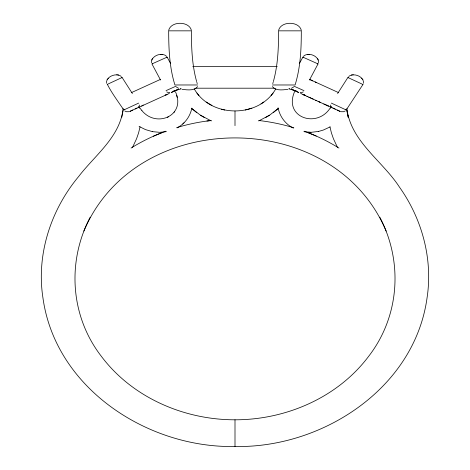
<?xml version="1.0" encoding="UTF-8"?>
<svg xmlns="http://www.w3.org/2000/svg" width="470" height="470" viewBox="0 0 470 470"><rect width="100%" height="100%" fill="white"/><g stroke="black" fill="none" stroke-linecap="round" stroke-linejoin="round"><path stroke-width="0.7" d="M346.901 108.529C350.673 141.347 382.592 160.999 399.43 187.072C422.037 218.867 433.011 259.023 427.065 297.816C414.575 388.402 322.279 448.251 235 446.5C147.721 448.251 55.425 388.402 42.934 297.816C36.208 254.517 50.872 209.779 78.707 176.444C94.887 155.276 120.255 136.829 123.099 108.529M168.701 30.28C171.092 20.956 188.969 20.962 191.372 30.28M278.628 30.28C281.031 20.962 298.908 20.956 301.299 30.28M139.49 105.033L139.055 106.461L138.016 107.565M121.818 117.171L123.081 110.573M318.554 62.716C319.077 55.83 308.014 51.606 303.356 56.388M191.842 108.077C190.203 116.49 184.681 124.021 177.014 127.905M140.048 126.829L138.597 132.875L136.553 138.785L132.387 147.668M273.358 81.598C277.958 65.107 278.575 47.858 278.604 30.838L301.305 30.838C301.323 49.015 300.53 67.498 295.084 84.976L272.383 84.976M363.516 83.296C364.191 76.504 353.663 72.409 348.716 76.446M272.764 83.625L273.158 82.273M166.644 56.388C161.986 51.606 150.923 55.83 151.446 62.716M330.627 108.153L331.097 106.907M294.825 91.104C282.605 117.694 317.996 129.368 330.892 106.872M90.222 217.163C66.717 261.872 70.371 316.363 101.45 356.454C132.364 397.596 184.134 419.869 235 419.804C285.866 419.869 337.636 397.596 368.551 356.454C399.629 316.363 403.284 261.872 379.778 217.163M83.86 231.07C136.265 106.86 333.753 106.866 386.146 231.081M197.647 86.598C194.122 91.045 187.125 89.923 182.107 89.323M151.845 59.625L151.663 60.013M309.46 80.023L318.026 63.914M299.537 63.203L302.874 57.129L303.338 57.334M275.79 88.789C259.416 118.299 210.584 118.299 194.21 88.789M121.284 76.446C116.337 72.409 105.809 76.504 106.484 83.296M141.917 110.626C156.563 128.48 186.39 115.367 175.404 91.662M346.208 109.98L362.963 84.488L347.882 77.503L337.619 93.536M174.07 112.371L174.64 111.537M107.371 79.271L107.119 79.642M152.186 59.044L152.597 58.48M271.084 95.533L273.088 93.048M143.238 104.992L142.533 105.591M108.323 78.19L107.988 78.537M182.783 123.963L184.04 122.793M273.223 112.671L278.316 108.458L269.551 115.203L258.717 120.949M293.668 86.968L291.494 88.237M303.303 91.885L301.082 92.866M261.009 103.835L263.799 102.025M265.703 117.523L269.551 115.203M131.071 148.044C142.069 141.247 153.766 135.554 165.939 131.206M345.115 111.038L343.505 111.731L340.897 111.696M330.11 126.906L323.366 130.031L318.537 131.441M141.629 106.044L142.674 105.527M160.54 80.023L151.939 63.926L152.462 63.691M167.12 57.129L170.463 63.203M123.792 109.98C118.258 101.731 111.478 92.655 107.371 84.33M132.381 93.536L122.118 77.503L107.242 84.394M137.334 107.953L129.955 111.367M123.98 109.892L124.297 109.745M129.896 111.396L132.798 110.05M138.662 103.1L124.056 109.862M137.128 108.047L135.143 108.969M121.536 77.773L122.106 77.509M131.559 92.555L160.399 79.424M138.062 107.671L169.353 93.43M178.812 89.124L171.462 92.414M167.097 57.14L166.662 57.334M166.885 57.24L152.174 63.826M178.653 89.2L175.751 90.498M175.974 86.192L166.033 90.634M174.376 91.104L171.28 92.496M167.379 117.33L168.366 116.889M165.963 94.928L167.044 94.476M153.408 136.206L161.921 132.663M169.811 92.379L169.294 92.561M173.213 91.162L173.829 90.951M174.135 90.845L175.245 90.487M180.462 88.73L180.844 88.607M251.879 108.165L245.293 110.027M175.492 90.41L178.471 89.553A57.522 57.499 -17.4 0 1 181.214 88.895M176.767 127.605C188 124.209 199.55 121.818 211.218 120.508M166.104 94.864L165.135 95.022M351.807 74.947L351.343 75.041M318.537 131.441L310.987 132.329L304.037 131.712M129.103 111.696L126.495 111.731L124.885 111.038M287.893 89.323C282.875 89.923 275.878 91.045 272.353 86.598M166.298 131.653L159.647 132.329L152.392 131.635M206.917 121.002L210.501 120.59M160.564 54.408L161.345 54.344M307.891 54.35L307.398 54.379M352.541 74.853L353.299 74.824M192.753 66.505L277.247 66.505M197.617 84.976L174.928 84.976C169.453 67.504 168.701 49.015 168.683 30.838L191.384 30.838C191.437 47.858 192.042 65.107 196.642 81.598M195.767 88.196L274.233 88.196M308.443 132.264L310.987 132.329M116.701 74.824L117.459 74.853M304.865 95.022L303.896 94.864M162.602 54.379L162.109 54.35M308.655 54.344L309.436 54.408M258.782 120.508C270.644 121.859 282.405 124.274 293.815 127.787M118.657 75.041L118.193 74.947M168.918 92.866L166.697 91.885M152.392 131.635L145.465 129.591L139.096 126.436M221.37 109.21L224.707 110.027M294.508 90.41L291.529 89.553A57.522 57.499 17.4 0 0 288.786 88.895M294.755 90.487L295.865 90.845M289.156 88.607L289.538 88.73M296.171 90.951L296.787 91.162M300.706 92.561L300.189 92.379M304.061 131.206C316.245 135.566 327.954 141.253 338.958 148.062M308.085 132.657L316.263 136.065M304.037 94.928L302.956 94.476L305.512 95.639M295.983 91.274L298.72 92.496M317.978 63.891L302.886 57.134M298.685 92.484L291.177 89.124L293.844 90.311M303.967 90.634L294.026 86.192M211.283 120.949L200.449 115.203L191.684 108.458L196.777 112.671M317.538 63.691L317.896 63.85M309.601 79.424L338.441 92.555M300.647 93.43L331.938 107.671M348.006 77.562L348.464 77.773M310.588 79.877L312.756 80.864M315.211 81.98L316.545 82.585M306.928 96.285L307.492 96.538M308.755 97.12L309.783 97.59M310.218 97.778L311.017 98.142M312.015 98.6L313.202 99.141M315.664 100.257L316.651 100.709M318.12 101.385L319.312 101.925M319.459 101.99L320.311 102.378M323.836 103.982L325.816 104.881M326.55 105.215L328.371 106.044L327.326 105.527M332.666 107.953L335.251 109.152M332.713 107.977L340.127 111.408M340.074 111.384L337.202 110.05M178.506 88.237L176.332 86.968M362.629 84.33L362.957 84.483M331.338 103.1L346.179 109.968L345.703 109.745M293.409 128.11C285.419 124.256 279.732 116.442 278.07 107.777M211.917 105.462L206.201 102.025M200.449 115.203L204.297 117.529M327.467 105.591L326.762 104.992M331.985 107.565L330.945 106.461L330.51 105.033M362.012 78.537L361.677 78.19M141.917 110.626L139.443 107.389M196.912 93.048L198.916 95.533M317.403 58.48L317.814 59.044M362.881 79.642L362.629 79.271M318.337 60.013L318.155 59.625M337.613 147.668L333.447 138.785L331.403 132.875L329.952 126.829M138.903 106.907L139.373 108.153M196.842 82.273L197.236 83.625M176.691 95.398L177.131 97.313M235 125.649L235 111.102M235 419.816L235 446.488M348.182 117.171L346.919 110.573L348.182 117.177"/></g></svg>
